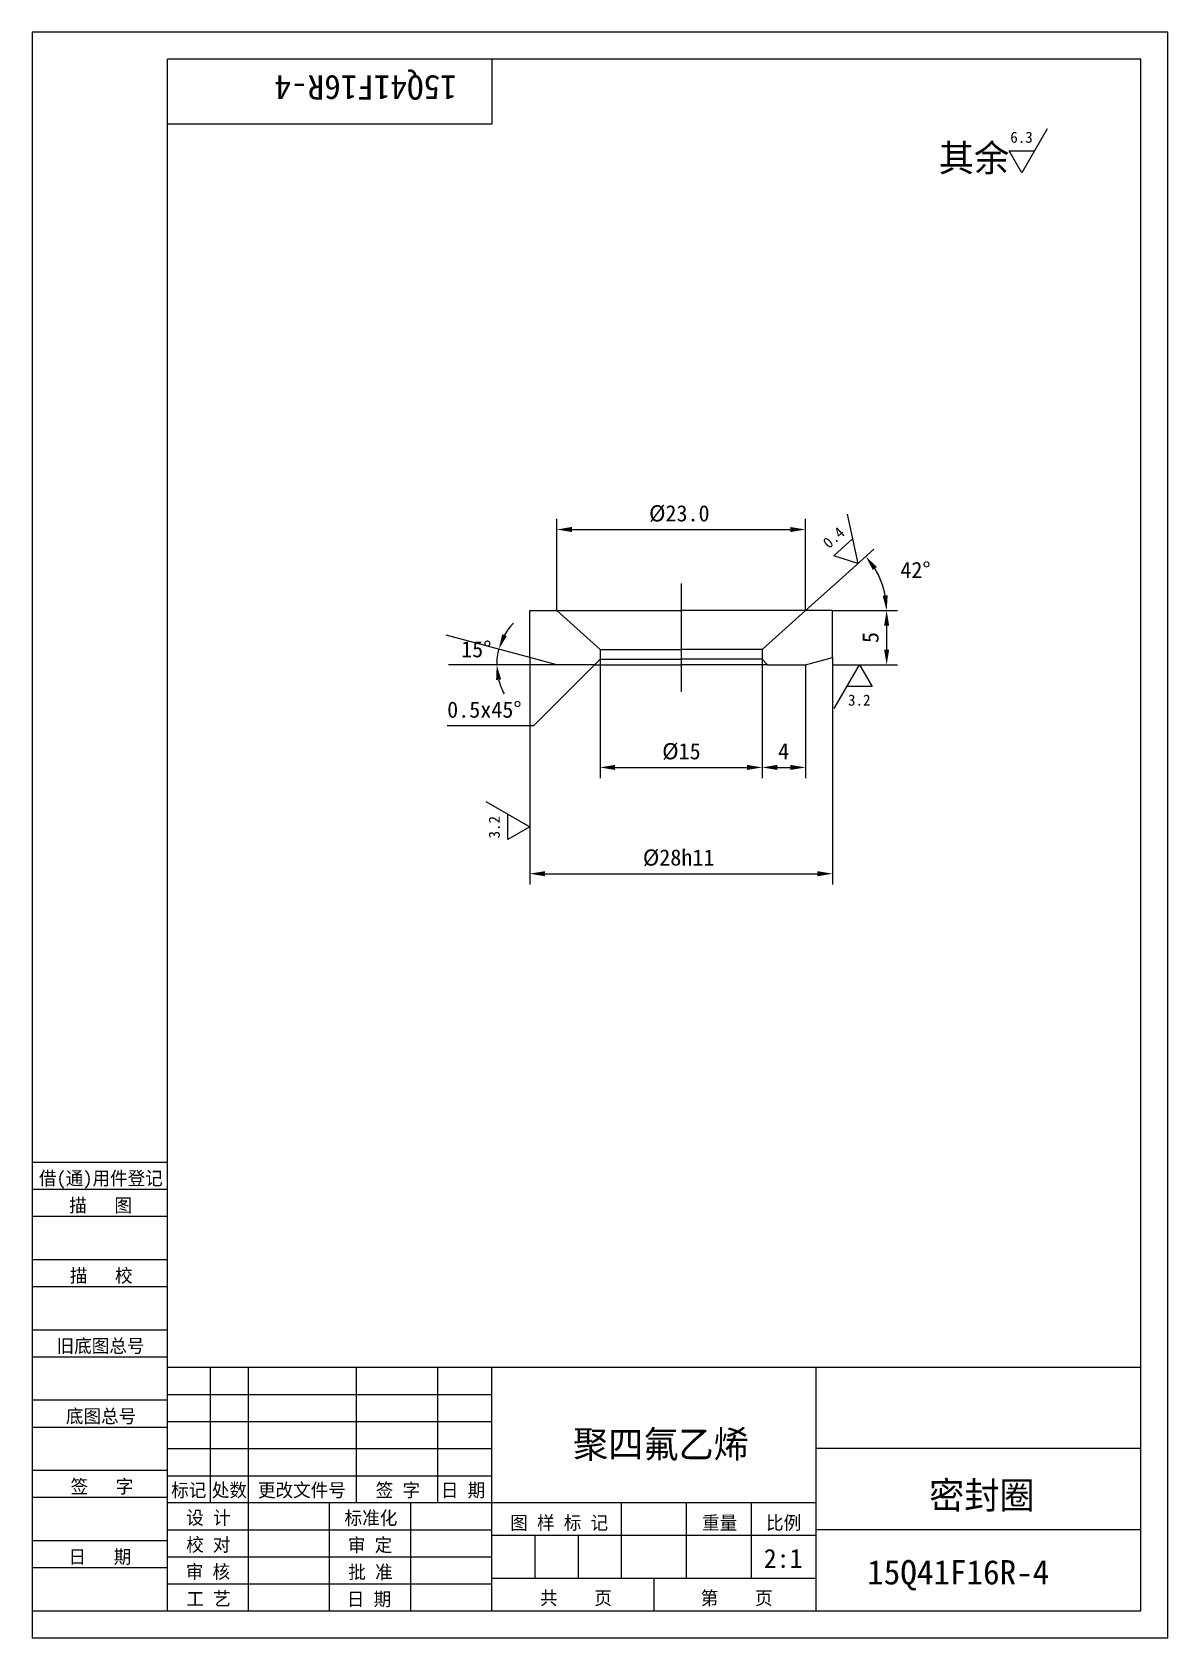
# Model space of a CAD drawing. Header units: metres. Extents: x 0 to 210, y 0 to 297.
import ezdxf

# ---------------------------------------------------------------- set-up
doc = ezdxf.new("R2010")
doc.units = ezdxf.units.M
for name, color, linetype in [('C', 6, 'Continuous'), ('D', 1, 'Continuous'), ('FL', 5, 'Continuous'), ('T', 7, 'Continuous'), ('TL', 4, 'Continuous')]:
    doc.layers.add(name, color=color, linetype=linetype)

# ---------------------------------------------------------------- blocks, each defined once
blk = doc.blocks.new('TUKUN4')
at = {"layer": 'FL'}
for p, q in [((0, 297), (0, 0)), ((210, 297), (0, 297)), ((210, 0), (210, 297)), ((0, 78), (25, 78)), ((0, 70), (25, 70)), ((0, 65), (25, 65)), ((0, 57), (25, 57)), ((0, 52), (25, 52)), ((33, 25), (33, 50)), ((40, 5), (40, 50)), ((60, 25), (60, 50)), ((75, 25), (75, 50)), ((25, 45), (85, 45)), ((0, 44), (25, 44)), ((0, 39), (25, 39)), ((25, 40), (85, 40)), ((25, 35), (85, 35)), ((0, 31), (25, 31)), ((25, 30), (85, 30)), ((0, 26), (25, 26)), ((70, 5), (70, 25)), ((0, 18), (25, 18)), ((25, 20), (85, 20)), ((25, 15), (85, 15)), ((0, 13), (25, 13)), ((25, 10), (85, 10)), ((0, 0), (210, 0))]:
    blk.add_line(p, q, dxfattribs=at)
at = {"layer": 'TL'}
for p, q in [((25, 5), (25, 292)), ((205, 292), (25, 292)), ((85, 292), (85, 280)), ((205, 5), (205, 292)), ((85, 280), (25, 280)), ((0, 88), (25, 88)), ((0, 83), (25, 83)), ((205, 50), (25, 50)), ((85, 5), (85, 50)), ((145, 5), (145, 50)), ((205, 35), (145, 35)), ((145, 25), (25, 25)), ((55, 5), (55, 25)), ((109, 11), (109, 25)), ((121, 11), (121, 25)), ((133, 11), (133, 25)), ((85, 19), (145, 19)), ((93, 11), (93, 19)), ((101, 11), (101, 19)), ((205, 20), (145, 20)), ((145, 11), (85, 11)), ((115, 5), (115, 11)), ((0, 5), (205, 5))]:
    blk.add_line(p, q, dxfattribs=at)
at = {"layer": 'T'}
for s, p in [('借(通)用件登记', (1.26, 83.76)), ('描   图', (6.86, 78.76)), ('描   校', (6.98, 65.76)), ('旧底图总号', (4.52, 52.76)), ('底图总号', (6.25, 39.76)), ('签   字', (7.1, 26.76)), ('标记', (25.71, 26.07)), ('处数', (33.22, 26.07)), ('更改文件号', (41.75, 26.07)), ('签 字', (63.53, 26.07)), ('日 期', (75.57, 26.07)), ('设 计', (28.5, 20.99)), ('标准化', (57.77, 20.93)), ('图 样 标 记', (88.4, 20.04)), ('重量', (123.88, 20.04)), ('比例', (135.7, 20.04)), ('校 对', (28.48, 15.99)), ('审 定', (58.39, 15.93)), ('日   期', (6.72, 13.76)), ('审 核', (28.41, 10.99)), ('批 准', (58.46, 10.93)), ('共    页', (93.91, 6.13)), ('第    页', (123.62, 6.13)), ('工 艺', (28.52, 5.99)), ('日 期', (58.18, 5.93))]:
    blk.add_text(s, height=2.5, dxfattribs=at).set_placement(p)

msp = doc.modelspace()

# ---------------------------------------------------------------- linework, layer by layer
at = {"layer": 'C'}
msp.add_line((120, 195), (120, 175), dxfattribs=at)
msp.add_line((120, 195), (120, 175), dxfattribs=at)
at = {"layer": 'D'}
for p, q in [((187.68, 279.11), (183, 271)), ((183, 271), (180.66, 275.06)), ((180.66, 275.06), (185.34, 275.06)), ((97, 190), (97, 207)), ((99.8, 205), (140.2, 205)), ((143, 190), (143, 207)), ((150.71, 207.86), (152.66, 198.7)), ((148.21, 200.15), (151.69, 203.28)), ((152.66, 198.7), (148.21, 200.15)), ((150.43, 196.69), (155.63, 201.38)), ((143, 190), (150.43, 196.69)), ((148, 190), (160, 190)), ((158, 187.2), (158, 182.8)), ((92, 181.34), (76.55, 185.48)), ((92, 181.34), (92, 139.34)), ((148, 181.34), (148, 139.34)), ((97, 180), (77, 180)), ((104, 180), (92.69, 168.69)), ((105, 181), (105, 159)), ((135, 181), (135, 159)), ((135, 181), (135, 159)), ((143, 180), (143, 159)), ((148, 180), (160, 180)), ((148.32, 171.89), (153, 180)), ((153, 180), (155.34, 175.94)), ((155.34, 175.94), (150.66, 175.94)), ((92.69, 168.69), (76.74, 168.69)), ((92.69, 168.69), (92.69, 168.69)), ((107.8, 161), (132.2, 161)), ((137.8, 161), (140.2, 161)), ((83.89, 154.68), (92, 150)), ((87.94, 147.66), (87.94, 152.34)), ((92, 150), (87.94, 147.66)), ((94.8, 141.34), (145.2, 141.34))]:
    msp.add_line(p, q, dxfattribs=at)
for centre, radius, start, end in [((143, 190), 15, 10.71, 31.29), ((97, 180), 11.1, 136.01, 150.51), ((97, 180), 11.1, 165, 180), ((97, 180), 11.1, 194.49, 208.99)]:
    msp.add_arc(centre, radius, start, end, dxfattribs=at)
for points in [[(99.8, 205.47), (99.8, 204.53), (97, 205)], [(140.2, 205.47), (140.2, 204.53), (143, 205)], [(155.44, 197.51), (156.19, 198.07), (154.15, 200.04)], [(158.2, 192.83), (157.27, 192.74), (158, 190)], [(157.53, 187.2), (158.47, 187.2), (158, 190)], [(87.77, 185.29), (86.91, 185.64), (86.28, 182.87)], [(157.53, 182.8), (158.47, 182.8), (158, 180)], [(85.79, 177.16), (86.72, 177.28), (85.9, 180)], [(107.8, 161.47), (107.8, 160.53), (105, 161)], [(132.2, 161.47), (132.2, 160.53), (135, 161)], [(137.8, 161.47), (137.8, 160.53), (135, 161)], [(140.2, 161.47), (140.2, 160.53), (143, 161)], [(94.8, 141.81), (94.8, 140.87), (92, 141.34)], [(145.2, 141.81), (145.2, 140.87), (148, 141.34)]]:
    msp.add_solid(points, dxfattribs=at)
at = {"layer": 'TL'}
for points in [[(92, 190), (97, 190), (105, 182.8), (105, 181), (104, 180), (97, 180), (92, 181.34)], [(148, 190), (143, 190), (135, 182.8), (135, 181), (136, 180), (143, 180), (148, 181.34)]]:
    msp.add_lwpolyline(points, close=True, dxfattribs=at)
for points in [[(97, 190), (120, 190)], [(143, 190), (120, 190)], [(105, 182.8), (120, 182.8)], [(135, 182.8), (120, 182.8)], [(104, 180), (120, 180)], [(105, 181), (120, 181)], [(135, 181), (120, 181)], [(136, 180), (120, 180)]]:
    msp.add_lwpolyline(points, dxfattribs=at)

# ---------------------------------------------------------------- block references
at = {"layer": 'T'}
msp.add_blockref('TUKUN4', (0, 0), dxfattribs=at)

# ---------------------------------------------------------------- texts
at = {"layer": 'D'}
for s, height, rotation, p in [('15Q41F16R-4', 4.5, 180, (78.5, 289)), ('0.4', 2.04, 42, (147.33, 201.35)), ('5', 3, 90, (156.5, 184)), ('3.2', 2.04, 90, (86.47, 147.86))]:
    msp.add_text(s, height=height, rotation=rotation, dxfattribs=at).set_placement(p)
for s, height, p in [('其余', 5, (167.66, 271.22)), ('6.3', 2.04, (180.86, 276.53)), ('%%c23.0', 3, (114.07, 206.5)), ('42%%d', 3, (160.53, 196.02)), ('15%%d', 3, (79.33, 181.37)), ('0.5x45%%d', 3, (76.74, 170.19)), ('3.2', 2.04, (150.86, 172.43)), ('%%c15', 3, (116.5, 162.5)), ('4', 3, (137.93, 162.5)), ('%%c28h11', 3, (112.93, 142.84)), ('聚四氟乙烯', 5, (100.01, 33.32)), ('密封圈', 5, (165.85, 23.87)), ('2:1', 3.5, (135.29, 12.95)), ('15Q41F16R-4', 4.5, (154.4, 9.89))]:
    msp.add_text(s, height=height, dxfattribs=at).set_placement(p)

doc.saveas('drawing.dxf')
